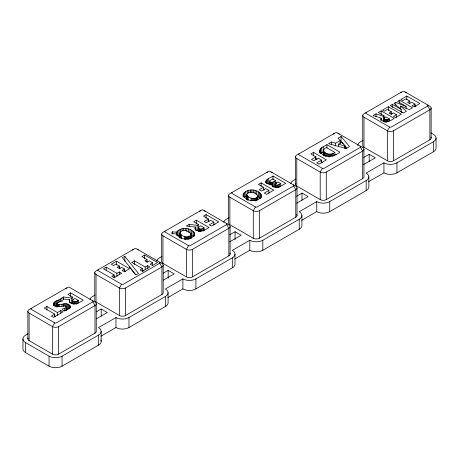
<?xml version="1.0" encoding="UTF-8"?>
<svg xmlns="http://www.w3.org/2000/svg" width="459" height="459" viewBox="0 0 459 459"><rect width="100%" height="100%" fill="white"/><g stroke="black" fill="none" stroke-linecap="round" stroke-linejoin="round"><path stroke-width="0.69" d="M56.927 307.082L57.243 303.032L59.802 301.729L62.768 300.943L60.278 299.503C57.788 300.203 52.802 301.494 53.732 304.891C57.082 309.114 62.791 304.518 66.653 306.503L66.756 309.773M272.612 183.99L272.072 185.304C275.578 190.101 282.044 185.488 285.641 183.307L273.007 176.015C271.183 177.891 265.072 178.752 266.082 182.47C267.614 184.352 270.391 184.765 272.612 183.99L272.612 186.847M243.132 194.163C244.263 201.765 257.66 202.895 261.441 196.429C260.351 188.833 246.885 187.685 243.132 194.163L243.132 197.02M323.354 155.544C322.866 152.394 322.78 148.567 326.441 147.523L334.875 152.394L334.875 155.257M319.699 150.764C320.428 147.379 324.467 146.398 326.923 144.631L339.872 152.107C334.559 156.932 322.723 158.785 319.699 150.764L319.699 152.91M176.635 232.214L172.263 231.829L171.798 233.574L176.417 233.987C179.762 240.367 192.206 241.227 194.863 233.952C191.954 227.394 180.892 226.413 176.635 232.214L176.635 235.071M384.212 121.83L384.344 117.791L385.767 116.838L389.364 118.91L389.364 121.056M380.89 120.31L381.142 118.135L373.069 115.53L376.041 113.815L383.294 116.356L384.114 115.88L384.114 120.889L383.294 121.36L383.294 116.356M179.957 232.747C180.875 236.959 189.831 239.053 191.156 234.193C189.774 231.778 186.601 230.493 183.864 230.498C179.917 230.429 178.941 234.457 179.957 237.756L180.175 237.246M246.672 194.306C247.59 198.517 256.541 200.606 257.866 195.752C256.489 193.337 253.316 192.051 250.58 192.057C246.626 191.982 245.657 196.016 246.672 199.315M69.32 302.074L69.734 299.727L60.502 298.694L63.48 296.979L71.352 298.034L72.78 297.214L72.78 300.071M195.092 227.957L195.5 227.044L186.279 226.012L189.251 224.296L197.118 225.352L198.54 224.531L193.692 221.731L196.372 220.182L209.006 227.48C205.345 230.085 198.517 233.734 195.121 228.829L195.092 227.957L195.092 229.385M56.927 303.508L56.991 303.956C60.468 306.067 65.126 302.022 68.775 304.581C73.124 307.421 66.062 310.691 63.445 310.783L62.223 309.079L65.941 307.794L66.756 306.916M92.833 300.846A1.228 0.706 0 0 1 92.833 301.844L56.423 322.872A1.228 0.706 0 0 1 54.69 322.872L52.521 326.624L52.521 354.153A4.292 2.479 0 0 0 58.591 354.153L95.002 333.131A4.292 2.479 0 0 0 96.258 331.381L96.258 303.847M159.755 262.209A1.228 0.706 0 0 1 159.755 263.208L123.345 284.236A1.228 0.706 0 0 1 121.606 284.236L119.443 287.988L119.443 315.517A4.292 2.479 0 0 0 125.508 315.517L161.924 294.494A4.292 2.479 0 0 0 163.18 292.744L163.18 265.21M226.677 223.573A1.228 0.706 0 0 1 226.677 224.571L190.261 245.599A1.228 0.706 0 0 1 188.529 245.599L186.36 249.352L186.36 276.88A4.292 2.479 0 0 0 192.43 276.88L228.846 255.858A4.292 2.479 0 0 0 229.775 253.161M293.599 184.937A1.228 0.706 0 0 1 293.599 185.935L257.183 206.963A1.228 0.706 0 0 1 255.451 206.963L253.282 210.715L253.282 238.244A4.292 2.479 0 0 0 259.352 238.244L295.768 217.222A4.292 2.479 0 0 0 296.698 214.525M360.522 146.301A1.228 0.706 0 0 1 360.522 147.299L324.106 168.327A1.228 0.706 0 0 1 322.373 168.327L320.204 172.079L320.204 199.608A4.292 2.479 0 0 0 326.274 199.608L362.685 178.585A4.292 2.479 0 0 0 363.947 176.835L363.947 149.301M427.719 104.996A1.228 0.706 0 0 1 427.719 106L391.309 127.023A1.228 0.706 0 0 1 389.576 127.023L387.407 130.775L387.407 160.811A4.292 2.479 0 0 0 393.472 160.811L429.888 139.788A4.292 2.479 0 0 0 430.817 137.086M269.588 184.61L269.588 181.035L272.543 178.838L275.83 180.743L275.83 183.6M72.642 303.875L72.642 300.301L74.96 298.47L78.374 300.444L78.374 303.307M198.403 231.187L198.403 227.612L200.721 225.788L204.135 227.756L204.135 230.619M275.171 187.542L275.171 183.967L277.959 181.965L280.765 183.589L280.765 186.452M321.013 153.415L323.251 151.751L323.251 146.748M180.048 234.497L177.805 235.834L177.805 230.831M246.758 196.056L244.515 197.393L244.515 192.384M124.871 256.323L122.404 257.746L136.019 274.952L138.486 273.53L124.871 256.323L124.871 261.326M114.176 274.924L111.778 276.307L114.05 277.62L121.612 273.254L119.334 271.94L116.936 273.329L106.224 267.144L103.47 268.739L114.176 274.924L114.176 277.781M124.509 271.86L124.509 268.997L122.037 270.426L124.291 271.728L129.524 268.71L116.517 261.2L111.29 264.223L113.551 265.526L116.041 264.109L119.392 266.042L119.392 268.905M380.89 118.875L381.096 119.552C384.676 123.867 390.586 121.078 394.166 118.365L381.159 110.854L378.285 112.518L384.114 115.88M396.507 117.613L396.507 114.75L393.541 116.466L395.497 117.596L401.344 114.222L388.337 106.712L382.462 110.108L384.401 111.227L387.407 109.494L391.292 111.738L391.292 114.595M401.149 112.168L401.149 109.311L392.256 104.451L390.213 105.627L403.444 113.006L406.416 111.29L400.397 106.035L400.397 108.898M406.14 108.645L406.14 106.499L395.819 102.391L394.006 103.441L401.149 109.311M400.397 106.035L409.388 109.581L412.469 107.796L399.686 100.16L397.614 101.353L406.14 106.499M414.988 106.941L414.988 104.078L412.021 105.794L413.978 106.924L419.824 103.55L406.817 96.046L400.942 99.437L402.882 100.561L405.888 98.823L409.772 101.066L409.772 103.212M321.489 162.985L321.489 160.122L316.767 162.847L319.016 164.15L326.441 159.864L313.491 152.382L310.789 153.943L315.907 156.898L315.907 159.761M340.251 140.494L335.535 143.219L331.513 141.98L328.552 143.69L346.143 148.55L349.5 146.61L341.071 136.461L338.111 138.17L340.251 140.494L340.251 143.351M54.684 314.082L51.253 316.067L53.485 317.353L63.038 311.839L60.806 310.548L57.369 312.533L46.95 306.52L44.271 308.069L54.684 314.082L54.684 316.939M69.32 300.645L69.355 301.517C72.751 306.428 79.591 302.774 83.257 300.163L70.606 292.859L67.926 294.408L72.78 297.214M213.888 224.985L213.888 222.127L209.281 224.784L211.479 226.052L218.719 221.869L206.085 214.577L203.452 216.097L208.443 218.983L208.443 221.84M268.922 193.291L268.922 190.428L264.315 193.09L266.507 194.352L273.753 190.175L261.119 182.883L258.48 184.403L263.477 187.283L263.477 190.146M119.392 266.042L117.252 267.281L119.506 268.59L121.652 267.35L124.509 268.997M391.292 111.738L389.025 113.046L391.016 114.193L393.283 112.885L396.507 114.75M409.772 101.066L407.506 102.374L409.497 103.527L411.763 102.219L414.988 104.078M339.884 142.152L341.071 141.47L341.071 136.461M142.456 268.607L140.052 269.995L142.33 271.309L149.892 266.943L147.614 265.629L145.21 267.012L134.504 260.832L131.744 262.422L142.456 268.607L142.456 271.464M152.623 265.635L152.623 262.777L150.145 264.206L152.405 265.514L157.598 262.514L144.591 255.003L141.883 256.57L147.023 259.542L147.023 262.399M269.462 183.066L268.28 183.749L268.28 178.746M315.907 156.898L311.518 159.439L313.755 160.73L318.15 158.194L321.489 160.122M208.443 218.983L204.157 221.456L206.343 222.718L210.629 220.245L213.888 222.127M263.477 187.283L259.192 189.762L261.378 191.024L265.663 188.546L268.922 190.428M338.49 146.318L338.49 144.172L341.863 142.221L345.799 146.427L345.799 148.573M269.588 181.035L270.357 182.085L272.095 182.447L275.83 180.743M384.212 118.256C385.279 120 387.855 120.287 389.364 118.91M70.038 302.865L71.352 303.043L72.78 302.217M195.15 230.097L197.118 230.361L198.54 229.534M147.023 259.542L144.866 260.781L147.127 262.089L149.273 260.838L152.623 262.777M275.28 186.067L274.172 186.704L274.172 181.701M72.642 300.301L72.729 300.874C74.306 302.647 76.762 301.511 78.374 300.444M198.403 227.612L198.495 228.192C200.067 229.959 202.517 228.823 204.135 227.756M275.171 183.967L275.79 184.897L277.362 185.184L280.765 183.589M323.354 150.541C325.288 154.66 331.524 155.28 334.875 152.394M28.114 333.71L25.641 335.133A9.197 5.307 0 0 0 25.641 342.644L25.641 352.655L49.05 366.167A9.197 5.307 0 0 0 62.057 366.167L98.473 345.145A9.197 5.307 0 0 0 100.848 340.016M95.036 295.074L92.563 296.497A9.197 5.307 0 0 0 89.947 299.561M161.952 256.438L159.485 257.86A9.197 5.307 0 0 0 156.869 260.924M228.875 217.801L226.407 219.224A9.197 5.307 0 0 0 223.791 222.288M295.797 179.165L293.33 180.588A9.197 5.307 0 0 0 290.713 183.652M363 140.362L360.527 141.791A9.197 5.307 0 0 0 357.836 145.543M363.998 117.263L387.407 130.775A4.292 2.479 0 0 0 393.472 130.775L429.888 109.753A4.292 2.479 0 0 0 429.888 106.253L404.31 91.484A1.228 0.706 0 0 0 402.577 91.484L363.998 113.757A4.292 2.479 0 0 0 363.998 117.263L363.998 147.293L387.407 160.811M29.112 313.107L52.521 326.624A4.292 2.479 0 0 0 58.591 326.624L95.002 305.602A4.292 2.479 0 0 0 95.002 302.097L69.424 287.328A1.228 0.706 0 0 0 67.691 287.328L29.112 309.607A4.292 2.479 0 0 0 29.112 313.107L29.112 340.641L52.521 354.153M96.034 274.471L119.443 287.988A4.292 2.479 0 0 0 125.508 287.988L161.924 266.966A4.292 2.479 0 0 0 161.924 263.46L136.346 248.692A1.228 0.706 0 0 0 134.613 248.692L96.034 270.971A4.292 2.479 0 0 0 96.034 274.471L96.034 302.005L119.443 315.517M162.951 235.834L186.36 249.352A4.292 2.479 0 0 0 192.43 249.352L228.846 228.33A4.292 2.479 0 0 0 228.846 224.824L203.268 210.056A1.228 0.706 0 0 0 201.535 210.056L162.951 232.334A4.292 2.479 0 0 0 162.951 235.834L162.951 263.368L186.36 276.88M229.873 197.198L253.282 210.715A4.292 2.479 0 0 0 259.352 210.715L295.768 189.693A4.292 2.479 0 0 0 295.768 186.188L270.19 171.419A1.228 0.706 0 0 0 268.458 171.419L229.873 193.698A4.292 2.479 0 0 0 229.873 197.198L229.873 224.732L253.282 238.244M296.795 158.562L320.204 172.079A4.292 2.479 0 0 0 326.274 172.079L362.685 151.057A4.292 2.479 0 0 0 362.685 147.551L337.113 132.783A1.228 0.706 0 0 0 335.38 132.783L296.795 155.062A4.292 2.479 0 0 0 296.795 158.562L296.795 186.096L320.204 199.608M96.407 311.799L101.232 309.01L107.303 312.516L96.442 318.787M163.329 273.162L168.155 270.374L174.225 273.88L163.358 280.151M229.643 234.876L235.077 231.738L241.147 235.243L229.678 241.864M296.566 196.24L301.999 193.101L308.069 196.607L296.6 203.228M363.683 157.489L369.197 154.304L375.267 157.81L363.62 164.534M430.892 132.858L433.359 134.28A9.197 5.307 0 0 1 433.359 141.791L396.943 162.813A9.197 5.307 0 0 1 383.936 162.813L366.156 173.077A9.197 5.307 0 0 1 366.156 180.588L329.74 201.61A9.197 5.307 0 0 1 316.739 201.61L299.234 211.714A9.197 5.307 0 0 1 299.234 219.224L262.818 240.246A9.197 5.307 0 0 1 249.816 240.246L232.311 250.35A9.197 5.307 0 0 1 232.311 257.86L195.901 278.883A9.197 5.307 0 0 1 182.894 278.883L165.389 288.992A9.197 5.307 0 0 1 165.389 296.497L128.979 317.519A9.197 5.307 0 0 1 115.972 317.519L98.473 327.628A9.197 5.307 0 0 1 98.473 335.133L98.473 345.145M25.641 342.644L49.05 356.155A9.197 5.307 0 0 0 62.057 356.155L98.473 335.133M100.882 336.246L115.972 327.531A9.197 5.307 0 0 0 128.979 327.531L165.389 306.509A9.197 5.307 0 0 0 168.086 302.756L168.086 292.744M167.805 297.604L182.894 288.895A9.197 5.307 0 0 0 195.901 288.895L232.311 267.872A9.197 5.307 0 0 0 235.008 264.12L235.008 254.108M234.727 258.968L249.816 250.258A9.197 5.307 0 0 0 262.818 250.258L299.234 229.236A9.197 5.307 0 0 0 301.93 225.484L301.93 215.472M301.649 220.331L316.739 211.622A9.197 5.307 0 0 0 329.74 211.622L366.156 190.6A9.197 5.307 0 0 0 368.847 186.847L368.847 176.835M368.606 181.672L383.936 172.825A9.197 5.307 0 0 0 396.943 172.825L433.359 151.803A9.197 5.307 0 0 0 436.05 148.045L436.05 138.033M56.962 305.596L55.935 306.142L55.935 301.133M338.49 144.172L345.799 146.427M190.548 234.744L192.992 236.19L192.992 231.187M414.867 105.696L416.106 106.413M390.816 113.149L392.055 113.866M389.576 127.023L366.167 113.511A1.228 0.706 0 0 1 366.167 112.507M334.938 154.264L336.172 154.976M315.339 158.458L317.192 159.525M320.893 161.66L322.74 162.733M322.373 168.327L298.964 154.809A1.228 0.706 0 0 1 298.964 153.805M275.411 182.412L276.616 183.107M263.523 189.274L264.728 189.969M255.451 206.963L232.042 193.446A1.228 0.706 0 0 1 232.042 192.447M207.893 220.624L209.092 221.318M213.905 224.101L215.11 224.795M188.529 245.599L165.12 232.082A1.228 0.706 0 0 1 165.12 231.084M146.45 261.085L147.689 261.796M142.238 270.299L143.426 270.988M118.996 267.637L120.235 268.354M123.953 270.5L125.806 271.573M113.958 276.616L115.152 277.305M121.606 284.236L98.197 270.718A1.228 0.706 0 0 1 98.197 269.72M54.305 315.769L55.528 316.475M54.69 322.872L31.281 309.355A1.228 0.706 0 0 1 31.281 308.356M260.706 198.667L258.319 196.836L258.319 191.833M400.896 111.48L402.4 112.794M341.071 141.47L343.286 144.137M345.507 146.811L346.838 148.412M129.26 266.88L135.411 274.648M427.719 106L429.888 109.753L429.888 139.788M360.522 147.299L362.685 151.057L362.685 178.585M293.599 185.935L295.768 189.693L295.768 217.222M226.677 224.571L228.846 228.33L228.846 255.858M159.755 263.208L161.924 266.966L161.924 294.494M92.833 301.844L95.002 305.602L95.002 333.131M433.359 141.791L433.359 151.803M431.144 108.003L431.144 138.033M406.817 96.046L406.817 99.62M399.686 100.16L399.686 103.023M396.943 162.813L396.943 172.825M395.819 102.391L395.819 105.254M393.472 130.775L393.472 160.811M392.256 104.451L392.256 107.314M388.434 119.449L388.434 121.595M388.337 106.712L388.337 110.286M387.648 119.77L387.648 121.916M386.874 119.828L386.874 121.974M386.088 119.656L386.088 122.513M385.239 119.254L385.239 122.117M384.522 118.743L384.522 121.601M384.344 117.791L384.344 122.077M383.936 162.813L383.936 172.825M381.159 110.854L381.159 114.434M381.142 118.135L381.142 120.281M376.041 113.815L376.041 116.672M369.197 154.304L369.197 161.453M366.156 180.588L366.156 190.6M362.742 115.507L362.742 145.543A4.292 2.479 0 0 0 363.998 147.293M344.703 146.06L344.703 148.2M335.535 143.219L335.535 146.077M333.412 153.237L333.412 156.1M332.488 153.702L332.488 156.559M331.513 141.98L331.513 144.843M331.541 154.017L331.541 156.163M330.583 154.195L330.583 156.341M329.74 201.61L329.74 211.622M329.608 154.23L329.608 157.093M328.615 154.126L328.615 156.984M327.611 153.88L327.611 156.026M326.923 144.631L326.923 148.205M326.59 153.49L326.59 156.347M326.274 172.079L326.274 199.608M325.557 152.956L325.557 156.53M324.622 152.342L324.622 155.922M323.939 151.74L323.939 156.026M323.796 149.359L323.796 150.793M323.52 151.137L323.52 155.423M321.742 147.741L321.742 152.749M320.646 148.745L320.646 153.748M319.969 149.749L319.969 152.612M316.739 201.61L316.739 211.622M313.491 152.382L313.491 155.957M301.999 193.101L301.999 200.25M299.234 219.224L299.234 229.236M297.025 187.938L297.025 215.472M295.539 156.812L295.539 184.34M279.359 184.403L279.359 187.261M278.286 184.931L278.286 187.788M277.362 185.184L277.362 187.329M276.548 185.178L276.548 187.324M275.79 184.897L275.79 187.754M275.245 184.438L275.245 187.301M273.094 182.212L273.094 187.215M273.007 176.015L273.007 179.589M272.095 182.447L272.107 186.044M271.183 182.401L271.183 184.547M270.357 182.085L270.357 184.948M269.726 181.575L269.726 184.432M267.327 179.366L267.327 183.657M266.604 179.991L266.604 183.566M266.117 180.622L266.117 182.768M265.859 181.259L265.859 182.688M262.818 240.246L262.818 250.258M261.573 195.505L261.573 196.94M261.332 194.582L261.332 197.445M261.119 182.883L261.119 186.457M260.706 193.658L260.706 197.949M259.702 192.746L259.702 197.749M259.352 210.715L259.352 238.244M257.866 195.752L257.883 199.866M257.671 196.802L257.671 199.665M257.218 197.295L257.218 200.158M256.736 191.03L256.736 194.605M256.535 197.766L256.535 200.629M255.726 198.162L255.726 201.019M255.141 190.445L255.141 194.019M254.877 198.42L254.877 200.566M253.993 198.54L253.993 200.686M253.54 190.083L253.54 192.941M253.081 198.535L253.081 200.675M252.129 198.386L252.129 200.531M251.922 189.934L251.922 192.797M251.148 198.104L251.148 200.967M250.321 190.009L250.321 192.866M249.816 240.246L249.816 250.258M248.767 190.296L248.767 193.159M248.13 196.538L248.13 200.113M247.418 195.953L247.418 200.244M247.252 190.806L247.252 193.669M246.936 195.385L246.936 199.676M246.684 194.834L246.684 199.126M245.777 191.535L245.777 196.544M243.631 193.262L243.631 196.836M235.077 231.738L235.077 239.604M232.311 257.86L232.311 267.872M230.102 226.574L230.102 254.108M228.616 195.448L228.616 222.976A4.292 2.479 0 0 0 229.873 224.732M206.085 214.577L206.085 218.151M203.32 228.226L203.32 231.089M202.098 228.823L202.098 230.969M201.031 229.11L201.031 231.256M200.537 229.139L200.537 231.284M200.055 229.087L200.055 231.233M199.131 228.731L199.131 231.594M198.54 224.531L198.495 231.766M197.118 225.352L197.118 230.361M196.372 220.182L196.372 223.762M195.901 278.883L195.901 288.895M195.5 227.044L195.5 229.907M194.616 233.023L194.616 235.886M193.996 232.105L193.996 236.391M192.43 249.352L192.43 276.88M191.604 230.275L191.604 235.278M191.156 234.193L191.173 238.307M190.955 235.243L190.955 238.106M190.91 233.642L190.91 237.934M190.508 235.737L190.508 238.6M190.02 229.471L190.02 233.046M189.825 236.207L189.825 239.07M189.251 224.296L189.251 226.442M189.01 236.603L189.01 238.749M188.425 228.886L188.425 232.466M188.161 236.861L188.161 239.718M187.278 236.987L187.278 239.128M186.824 228.525L186.824 231.382M186.365 236.976L186.365 239.122M185.413 236.827L185.413 239.69M185.207 228.375L185.207 230.521M184.432 236.551L184.432 239.409M183.611 228.45L183.611 230.596M182.894 278.883L182.894 288.895M182.051 228.743L182.051 230.883M181.42 234.979L181.42 238.554M180.703 234.394L180.703 237.969M180.536 229.248L180.536 232.828M180.221 233.826L180.221 238.118M179.067 229.976L179.067 234.985M176.922 231.703L176.922 235.278M172.263 231.829L172.263 233.97M168.155 270.374L168.155 278.24M165.389 296.497L165.389 306.509M161.694 234.084L161.694 261.613A4.292 2.479 0 0 0 162.951 263.368M147.614 265.629L147.614 268.486M145.21 267.012L145.21 269.875M144.591 255.003L144.591 258.578M134.504 260.832L134.504 264.407M128.979 317.519L128.979 327.531M125.508 287.988L125.508 315.517M119.334 271.94L119.334 274.803M116.936 273.329L116.936 276.192M116.517 261.2L116.517 264.78M115.972 317.519L115.972 327.531M106.224 267.144L106.224 270.718M101.232 309.01L101.232 316.165M101.164 331.381L101.164 341.393M94.778 272.721L94.778 300.249A4.292 2.479 0 0 0 96.034 302.005M77.565 300.915L77.565 303.772M76.343 301.511L76.343 304.369M75.27 301.798L75.27 303.944M74.777 301.827L74.777 303.973M74.295 301.775L74.295 303.915M73.365 301.42L73.365 304.277M71.352 298.034L71.352 303.043M70.606 292.859L70.606 296.434M70.25 306.17L70.25 307.599M69.986 305.608L69.986 308.471M69.734 299.727L69.734 302.59M69.498 305.08L69.498 308.655M68.775 304.581L68.775 308.873M67.852 304.151L67.852 309.154L66.871 308.884L66.871 303.881M66.653 306.503L66.653 310.077M66.526 307.352L66.526 310.215M65.941 307.794L65.941 310.651M65.838 303.755L65.838 306.612M64.776 303.743L64.776 305.889M64.484 308.448L64.484 311.305M63.48 296.979L63.48 299.836M63.537 303.864L63.537 306.721M62.057 356.155L62.057 366.167M61.988 304.139L61.988 306.285M60.806 310.548L60.806 313.411M60.278 299.503L60.278 301.649M59.498 304.592L59.498 306.738M59.136 299.779L59.136 301.924M58.591 326.624L58.591 354.153M58.322 304.621L58.322 306.767M58.029 300.14L58.029 303.003M57.857 304.535L57.857 306.681M57.455 304.363L57.455 306.503M57.369 312.533L57.369 315.396M56.962 300.593L56.991 306.813M54.954 301.77L54.954 306.061M54.225 302.406L54.225 305.981M53.737 303.043L53.737 305.189M53.491 303.68L53.491 305.734M49.05 356.155L49.05 366.167M46.95 306.52L46.95 310.095M27.856 311.357L27.856 338.891M22.95 338.891L22.95 348.897A9.197 5.307 0 0 0 25.641 352.655M333.211 134.034A4.292 2.479 0 0 1 334.6 133.5M337.887 133.5A4.292 2.479 0 0 1 339.281 134.034M296.795 186.096A4.292 2.479 0 0 1 295.866 183.393M199.367 211.306A4.292 2.479 0 0 1 200.761 210.773M204.043 210.773A4.292 2.479 0 0 1 205.437 211.306M132.444 249.948A4.292 2.479 0 0 1 133.339 249.553M137.625 249.553A4.292 2.479 0 0 1 138.515 249.948M65.528 288.585A4.292 2.479 0 0 1 66.916 288.045M29.112 340.641A4.292 2.479 0 0 1 28.183 337.939M266.289 172.67A4.292 2.479 0 0 1 267.683 172.136M270.965 172.136A4.292 2.479 0 0 1 272.359 172.67M400.409 92.735A4.292 2.479 0 0 1 401.803 92.196M405.085 92.196A4.292 2.479 0 0 1 406.479 92.735"/></g></svg>
